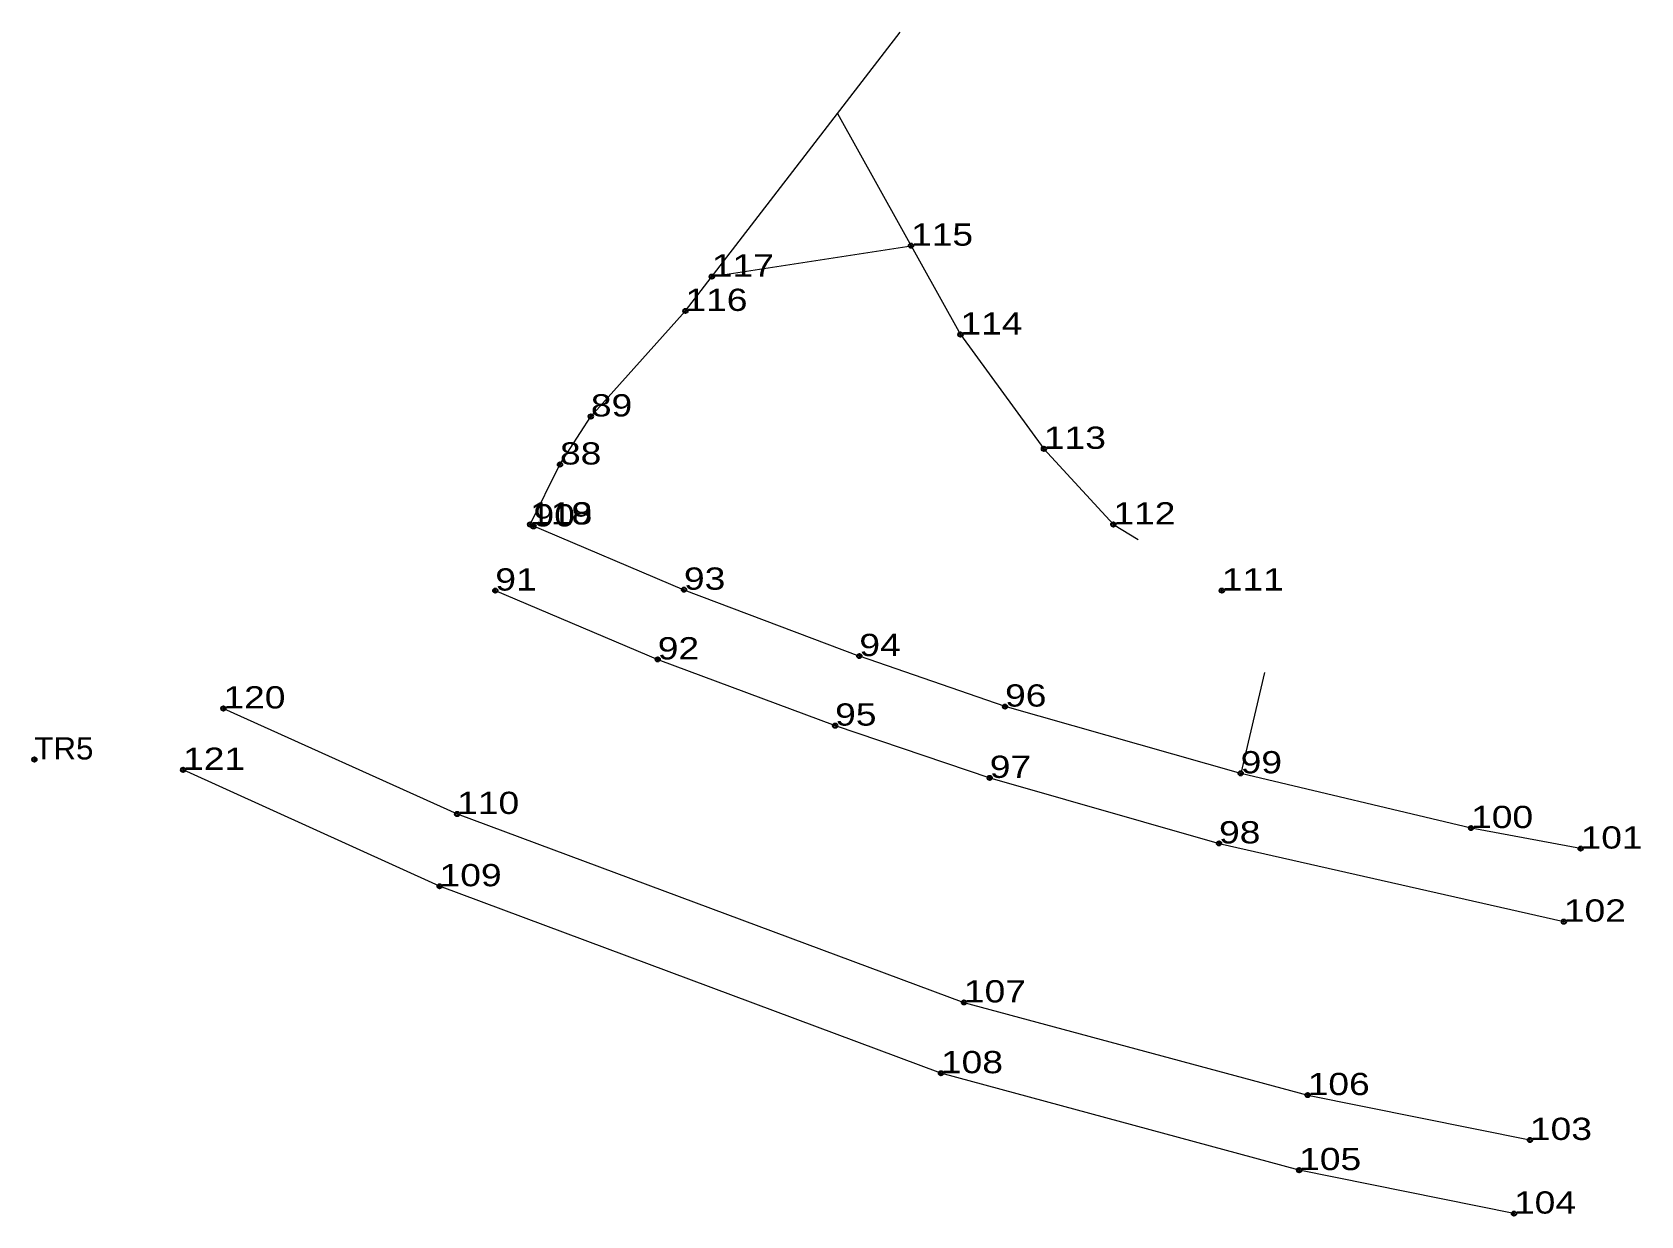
# Model space of a CAD drawing. Header units: metres. Extents: x 536938 to 551111, y 1836022 to 1840278.
# Drawn here: x 550788.2 to 550918.3, y 1840182.7 to 1840278.4 of the extents above; entities outside this region: 4.
import ezdxf

# ---------------------------------------------------------------- set-up
doc = ezdxf.new("R2010")
doc.units = ezdxf.units.M
doc.header["$LTSCALE"] = 0.72
doc.header["$PDMODE"] = 32
doc.header["$PDSIZE"] = 0.36
doc.layers.add('12', color=7, linetype='Continuous', lineweight=13)
doc.layers.add('36', color=7, linetype='Continuous', lineweight=13)
doc.layers.add('7', color=7, linetype='Continuous')

msp = doc.modelspace()

# ---------------------------------------------------------------- linework, layer by layer
at = {"layer": '36'}
for p, q in [((550843.16, 1840258.66), (550859.27, 1840261.16)), ((550887.88, 1840226.61), (550885.94, 1840218.46))]:
    msp.add_line(p, q, dxfattribs=at)
for points in [[(550828.46, 1840238.6), (550830.87, 1840243.45), (550833.37, 1840247.34), (550841.02, 1840255.88), (550858.38, 1840278.44)], [(550853.32, 1840271.86), (550863.27, 1840253.97), (550870.02, 1840244.72), (550875.64, 1840238.6), (550877.65, 1840237.38)], [(550828.46, 1840238.6), (550840.9, 1840233.32), (550855.09, 1840227.95)], [(550825.64, 1840233.25), (550838.78, 1840227.68), (550853.13, 1840222.32), (550865.64, 1840218.09), (550884.19, 1840212.79), (550912.09, 1840206.46)], [(550913.44, 1840212.37), (550904.58, 1840214.03), (550885.94, 1840218.46), (550866.88, 1840223.86), (550855.09, 1840227.95)], [(550803.64, 1840223.71), (550822.55, 1840215.17), (550863.55, 1840199.92), (550891.36, 1840192.42), (550909.34, 1840188.79)], [(550908.05, 1840182.83), (550890.67, 1840186.35), (550861.69, 1840194.19), (550821.13, 1840209.32), (550800.38, 1840218.74)]]:
    msp.add_lwpolyline(points, dxfattribs=at)
at = {"layer": '7'}
for p in [(550859.27, 1840261.16), (550843.16, 1840258.66), (550841.02, 1840255.88), (550863.27, 1840253.97), (550833.37, 1840247.34), (550870.02, 1840244.72), (550830.87, 1840243.45), (550828.46, 1840238.6), (550828.73, 1840238.44), (550875.64, 1840238.6), (550825.64, 1840233.25), (550840.9, 1840233.32), (550884.42, 1840233.25), (550838.78, 1840227.68), (550855.09, 1840227.95), (550803.64, 1840223.71), (550866.88, 1840223.86), (550853.13, 1840222.32), (550788.35, 1840219.58), (550800.38, 1840218.74), (550865.64, 1840218.09), (550885.94, 1840218.46), (550822.55, 1840215.17), (550884.19, 1840212.79), (550904.58, 1840214.03), (550913.44, 1840212.37), (550821.13, 1840209.32), (550912.09, 1840206.46), (550863.55, 1840199.92), (550861.69, 1840194.19), (551108.04, 1840193.53), (551108.06, 1840193.53), (550891.36, 1840192.42), (550909.34, 1840188.79), (550890.67, 1840186.35), (550908.05, 1840182.83)]:
    msp.add_point(p, dxfattribs=at)

# ---------------------------------------------------------------- texts
at = {"layer": '12'}
for s, width, p in [('115', 1.25, (550859.27, 1840261.16)), ('117', 1.25, (550843.16, 1840258.66)), ('116', 1.25, (550841.02, 1840255.88)), ('114', 1.25, (550863.27, 1840253.97)), ('89', 1.25, (550833.37, 1840247.34)), ('113', 1.25, (550870.02, 1840244.72)), ('88', 1.25, (550830.87, 1840243.45)), ('118', 1.25, (550828.46, 1840238.6)), ('119', 1.25, (550828.46, 1840238.6)), ('112', 1.25, (550875.64, 1840238.6)), ('90', 1.25, (550828.73, 1840238.44)), ('91', 1.25, (550825.64, 1840233.25)), ('93', 1.25, (550840.9, 1840233.32)), ('111', 1.25, (550884.42, 1840233.25)), ('92', 1.25, (550838.78, 1840227.68)), ('94', 1.25, (550855.09, 1840227.95)), ('120', 1.25, (550803.64, 1840223.71)), ('96', 1.25, (550866.88, 1840223.86)), ('95', 1.25, (550853.13, 1840222.32)), ('TR5', 1.05, (550788.35, 1840219.58)), ('121', 1.25, (550800.38, 1840218.74)), ('97', 1.25, (550865.64, 1840218.09)), ('99', 1.25, (550885.94, 1840218.46)), ('110', 1.25, (550822.55, 1840215.17)), ('100', 1.25, (550904.58, 1840214.03)), ('98', 1.25, (550884.19, 1840212.79)), ('101', 1.25, (550913.44, 1840212.37)), ('109', 1.25, (550821.13, 1840209.32)), ('102', 1.25, (550912.09, 1840206.46)), ('107', 1.25, (550863.55, 1840199.92)), ('108', 1.25, (550861.69, 1840194.19)), ('T5', 1.1, (551108.04, 1840193.53)), ('T5', 1.1, (551108.06, 1840193.53)), ('106', 1.25, (550891.36, 1840192.42)), ('103', 1.25, (550909.34, 1840188.79)), ('105', 1.25, (550890.67, 1840186.35)), ('104', 1.25, (550908.05, 1840182.83))]:
    msp.add_text(s, height=1.8, dxfattribs=dict(at, width=width)).set_placement(p)

doc.saveas('drawing.dxf')
